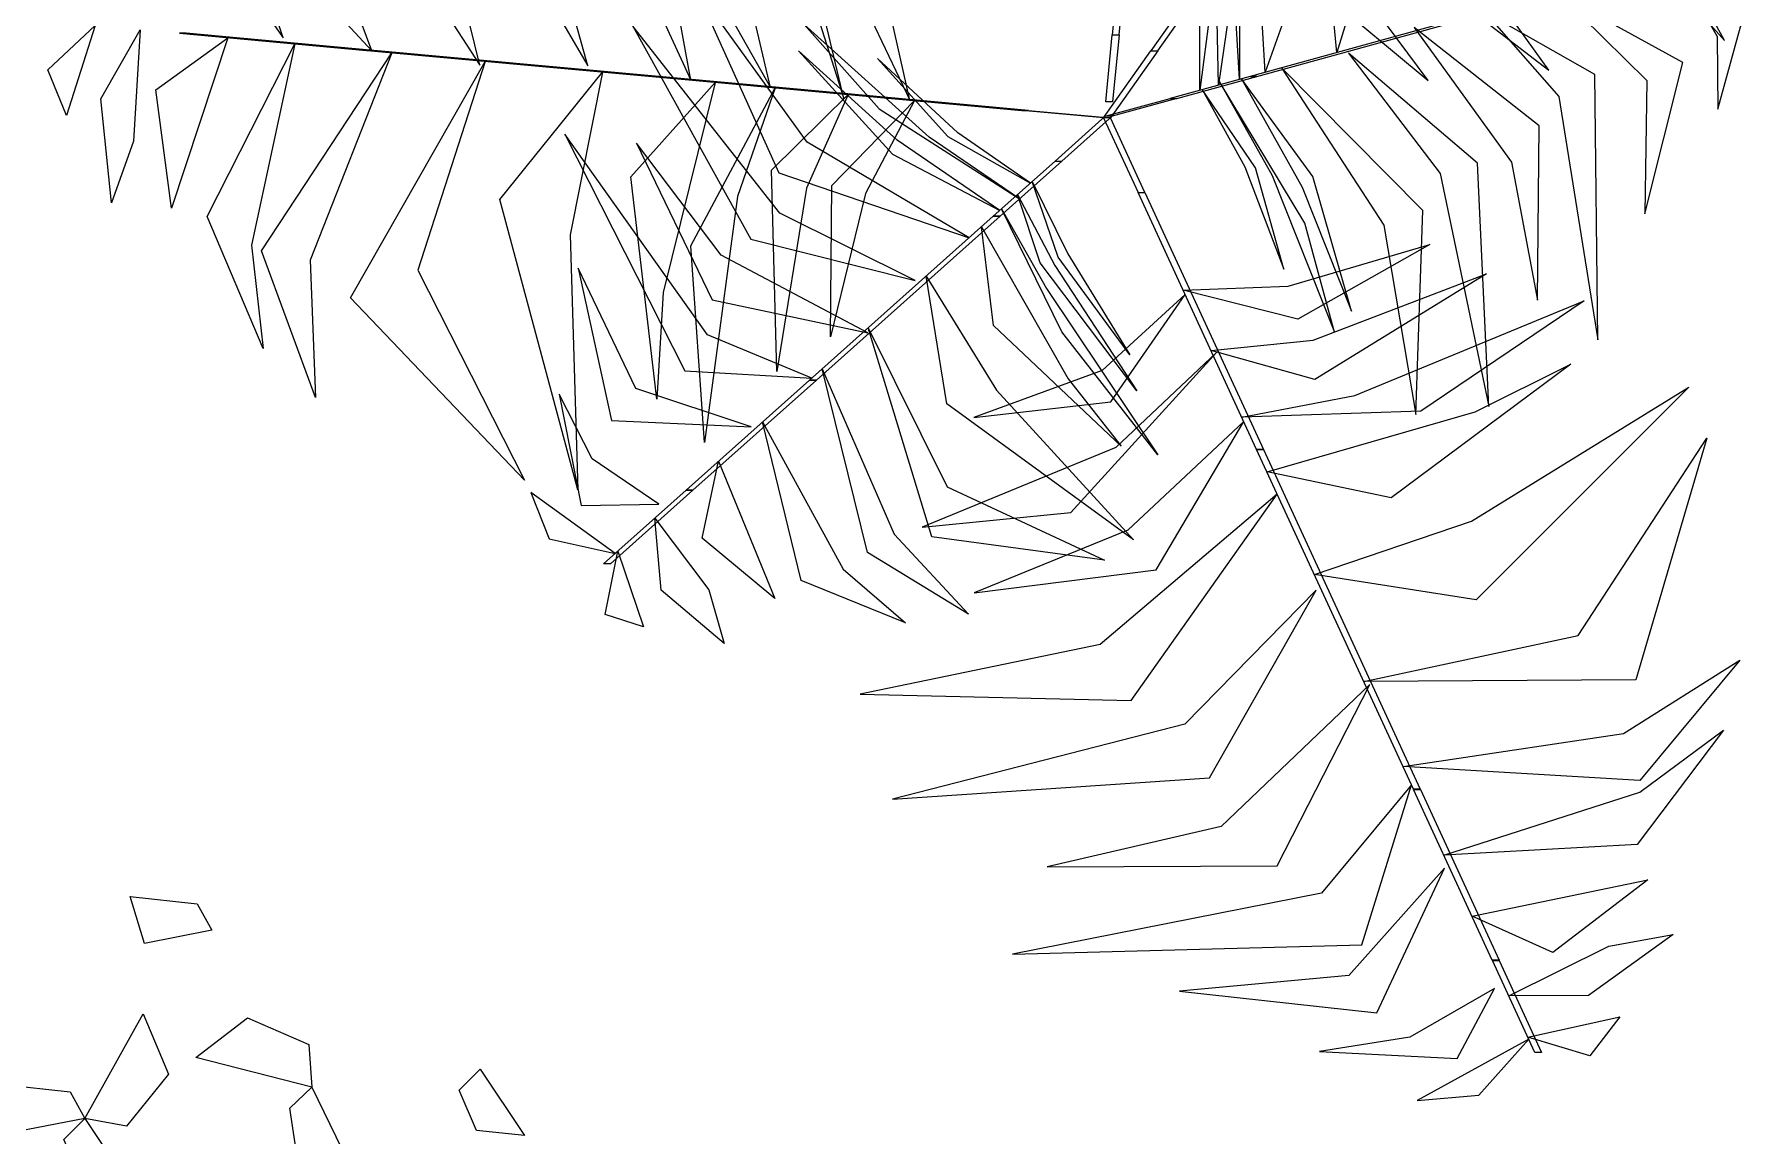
# Model space of a CAD drawing. Extents: x -1763 to 1877, y -723 to 1291.
# Drawn here: x 267.2 to 546.2, y -365 to -185.6 of the extents above; entities that cross this region are included whole.
import ezdxf

# ---------------------------------------------------------------- set-up
doc = ezdxf.new("R2010")
doc.units = 0
doc.header["$MEASUREMENT"] = 0
doc.layers.get('0').update_dxf_attribs({"linetype": 'CONTINUOUS'})
doc.layers.add('LSTREEDC', color=3, linetype='CONTINUOUS')

# ---------------------------------------------------------------- blocks, each defined once
blk = doc.blocks.new('A3E24D')
at = {"color": 72, "linetype": 'Continuous'}
for points in [[(0.19175, 0.52352, 0.79743), (0.16131, 0.51754, 0.79029), (0.15483, 0.53884, 0.81568), (0.18509, 0.53556, 0.81177)], [(0.13438, 0.43846, 0.59345), (0.16071, 0.48578, 0.58639), (0.17214, 0.45852, 0.58333), (0.15326, 0.43486, 0.58839)], [(0.23697, 0.45264, 0.79043), (0.18449, 0.46599, 0.78337), (0.20792, 0.48401, 0.78031), (0.23562, 0.47182, 0.78537)], [(0.31313, 0.46077, 0.67143), (0.33319, 0.43074, 0.65409), (0.31154, 0.4329, 0.65533), (0.30368, 0.45116, 0.66588)], [(0.13438, 0.43846, 0.59345), (0.10394, 0.43247, 0.58631), (0.09746, 0.45377, 0.6117), (0.12773, 0.45049, 0.60779)], [(0.23697, 0.45264, 0.82543), (0.25055, 0.42475, 0.81829), (0.23162, 0.41304, 0.84368), (0.22704, 0.44313, 0.83977)], [(0.13438, 0.43846, 0.59345), (0.15444, 0.40843, 0.57611), (0.13279, 0.41058, 0.57735), (0.12493, 0.42885, 0.5879)]]:
    blk.add_3dface(points, dxfattribs=at)
blk = doc.blocks.new('A3E24C')
at = {"color": 64, "linetype": 'Continuous'}
for points in [[(-0.23252, 0.02242, 0.33746), (-0.25529, 0.10418, 0.32605), (-0.21854, 0.23567, 0.30013), (-0.28185, 0.10662, 0.32839)], [(-0.33024, 0.02915, 0.34642), (-0.35244, 0.08883, 0.33867), (-0.30643, 0.22368, 0.31122), (-0.38174, 0.08484, 0.34237)], [(-0.18603, 0.01594, 0.33375), (-0.2049, 0.11936, 0.31829), (-0.17015, 0.22456, 0.297), (-0.23386, 0.11979, 0.32121)], [(-0.28149, 0.0227, 0.34247), (-0.30361, 0.11306, 0.32955), (-0.27998, 0.19033, 0.3141), (-0.33159, 0.10004, 0.33463)], [(-0.37033, 0.03504, 0.32872), (-0.39072, 0.09679, 0.30502), (-0.35864, 0.1666, 0.30286), (-0.41178, 0.09427, 0.29622)], [(-0.15001, 0.01264, 0.31776), (-0.16635, 0.08267, 0.3234), (-0.15614, 0.15696, 0.30132), (-0.18824, 0.08047, 0.34604)], [(-0.11682, 0.00762, 0.28474), (-0.13129, 0.06858, 0.2899), (-0.11873, 0.16244, 0.26236), (-0.14657, 0.10091, 0.30039)], [(0.10877, 0.15198, 0.33375), (0.20778, 0.11661, 0.31829), (0.2815, 0.03391, 0.297), (0.22263, 0.14148, 0.32121)], [(-0.08694, 0.00686, 0.25442), (-0.09805, 0.05662, 0.25792), (-0.08739, 0.11751, 0.2375), (-0.11222, 0.06015, 0.2718)], [(0.06696, 0.09621, 0.28474), (0.12699, 0.07825, 0.2899), (0.202, 0.02044, 0.26236), (0.16263, 0.07533, 0.30039)], [(0.05136, 0.0707, 0.25442), (0.10002, 0.05545, 0.25792), (0.14742, 0.01577, 0.2375), (0.11015, 0.06595, 0.2718)], [(-0.45543, 0.04059, 0.27015), (-0.46833, -0.00004, 0.25063), (-0.47673, 0.02052, 0.2453)], [(-0.43499, 0.03872, 0.29067), (-0.43809, -0.01172, 0.2796), (-0.44807, -0.03951, 0.26506), (-0.45276, 0.00744, 0.26765)], [(-0.39538, 0.03509, 0.3183), (-0.42089, -0.042, 0.29435), (-0.4279, 0.01159, 0.29907)], [(-0.36513, 0.03232, 0.33247), (-0.38476, -0.05867, 0.30925), (-0.37945, -0.10543, 0.30474), (-0.40467, -0.04571, 0.30161)], [(-0.32124, 0.0283, 0.34635), (-0.35812, -0.06557, 0.33167), (-0.35574, -0.12765, 0.32006), (-0.38022, -0.06132, 0.33402)], [(-0.27905, 0.02443, 0.34264), (-0.30947, -0.07002, 0.32739), (-0.26124, -0.16501, 0.30647), (-0.33989, -0.08258, 0.32724)], [(-0.22593, 0.01957, 0.33797), (-0.24058, -0.05406, 0.32545), (-0.23715, -0.16944, 0.30394), (-0.27245, -0.03803, 0.33066)], [(-0.17505, 0.01491, 0.3335), (-0.19852, -0.08019, 0.31765), (-0.20143, -0.12842, 0.30897), (-0.21321, -0.02787, 0.32833)], [(-0.14792, 0.01242, 0.31667), (-0.16497, -0.03674, 0.31656), (-0.17978, -0.14797, 0.29321), (-0.18603, -0.05906, 0.32948)], [(-0.1148, 0.00939, 0.28341), (-0.13376, -0.03292, 0.28749), (-0.14705, -0.11583, 0.27227), (-0.1496, -0.02479, 0.30566)], [(-0.08485, 0.00665, 0.25333), (-0.10698, -0.03537, 0.2606), (-0.12279, -0.10024, 0.25396), (-0.12219, -0.03175, 0.27662)], [(0.03665, -0.07908, 0.25333), (0.0841, -0.07724, 0.2606), (0.14818, -0.05849, 0.25396), (0.08857, -0.09221, 0.27662)], [(0.04925, -0.10639, 0.28341), (0.09537, -0.10166, 0.28749), (0.17381, -0.07171, 0.27227), (0.09624, -0.11943, 0.30566)], [(0.0375, -0.08099, 0.25442), (-0.00004, -0.1155, 0.25792), (-0.05809, -0.13671, 0.2375), (0.004, -0.12953, 0.2718)], [(0.06318, -0.13659, 0.31667), (0.11428, -0.12677, 0.31656), (0.21801, -0.08398, 0.29321), (0.14414, -0.13385, 0.32948)], [(0.05179, -0.10725, 0.28474), (0.00623, -0.15026, 0.2899), (-0.08134, -0.18631, 0.26236), (-0.01412, -0.17966, 0.30039)], [(0.07459, -0.16132, 0.3335), (0.16868, -0.1341, 0.31765), (0.2119, -0.1125, 0.30897), (0.13072, -0.17299, 0.32833)], [(0.09599, -0.20772, 0.33797), (0.16709, -0.18359, 0.32545), (0.26529, -0.12293, 0.30394), (0.16914, -0.21921, 0.33066)], [(0.06404, -0.1385, 0.31776), (0.01155, -0.18768, 0.3234), (-0.05789, -0.21597, 0.30132), (0.0244, -0.20553, 0.34604)], [(0.11834, -0.25615, 0.34264), (0.21535, -0.23527, 0.32739), (0.2735, -0.14601, 0.30647), (0.24143, -0.25533, 0.32724)], [(0.07919, -0.17134, 0.33375), (-0.00095, -0.2394, 0.31829), (-0.10943, -0.2619, 0.297), (0.01317, -0.26469, 0.32121)], [(0.09682, -0.21485, 0.33746), (0.0374, -0.27545, 0.32605), (-0.09485, -0.30937, 0.30013), (0.04857, -0.29967, 0.32839)], [(0.13609, -0.29463, 0.34635), (0.23582, -0.27963, 0.33167), (0.28839, -0.24653, 0.32006), (0.24319, -0.3009, 0.33402)], [(0.12106, -0.2574, 0.34247), (0.05386, -0.32173, 0.32955), (-0.02486, -0.3399, 0.3141), (0.07914, -0.33946, 0.33463)], [(0.15455, -0.33464, 0.33247), (0.24317, -0.30615, 0.30925), (0.28101, -0.27817, 0.30474), (0.2419, -0.32987, 0.30161)], [(0.13985, -0.30284, 0.34642), (0.09926, -0.35191, 0.33867), (-0.04052, -0.37949, 0.31122), (0.11737, -0.37528, 0.34237)], [(0.15479, -0.34051, 0.32872), (0.11151, -0.38904, 0.30502), (0.03501, -0.39617, 0.30286), (0.12423, -0.40602, 0.29622)], [(0.16728, -0.36223, 0.3183), (0.2468, -0.34578, 0.29435), (0.20389, -0.37864, 0.29907)], [(0.18394, -0.39835, 0.29067), (0.22917, -0.3758, 0.2796), (0.25823, -0.37055, 0.26506), (0.21992, -0.3981, 0.26765)], [(0.17745, -0.39492, 0.29439), (0.1391, -0.41707, 0.27934), (0.09833, -0.42342, 0.28076), (0.1606, -0.42663, 0.26553)], [(0.19254, -0.41698, 0.27015), (0.23418, -0.40784, 0.25063), (0.22057, -0.42539, 0.2453)], [(0.19297, -0.41798, 0.26805), (0.14251, -0.44565, 0.24975), (0.17042, -0.44321, 0.24684)]]:
    blk.add_3dface(points, dxfattribs=at)
at = {"color": 72, "linetype": 'Continuous'}
for points in [[(0.10617, 0.02848, 0.45302), (0.10039, 0.08884, 0.4475), (0.075, 0.17693, 0.42702), (0.12333, 0.08433, 0.46439)], [(0.06207, 0.01632, 0.40693), (0.05971, 0.05759, 0.41185), (0.04795, 0.14738, 0.39751), (0.06224, 0.07832, 0.42837)], [(0.02209, 0.02923, 0.20399), (0.02517, 0.02923, 0.20399), (0.09907, 0.13385, 0.33208), (0.09599, 0.13385, 0.33208)], [(0.07377, 0.01954, 0.42949), (0.06911, 0.09862, 0.42438), (0.06118, 0.13651, 0.41777), (0.08875, 0.06191, 0.43955)], [(0.05268, 0.01373, 0.37058), (0.05181, 0.04989, 0.37942), (0.04365, 0.11716, 0.37114), (0.05725, 0.04587, 0.39861)], [(0.04419, 0.01139, 0.33772), (0.04422, 0.04779, 0.35003), (0.0393, 0.10124, 0.34936), (0.04885, 0.04723, 0.36732)], [(0.00459, 0.03641, 0.38877), (0.00767, 0.03641, 0.38877), (0.01135, 0.07373, 0.52875), (0.00827, 0.07373, 0.52875)], [(0.26025, 0.06727, 0.50447), (0.27814, 0.0356, 0.49566), (0.27847, 0.00277, 0.49212), (0.29197, 0.0523, 0.49317)], [(-0.0602, -0.05543, 0.43407), (-0.13333, -0.01209, 0.43465), (-0.18423, 0.05821, 0.4099), (-0.14621, -0.02596, 0.44823)], [(0.2072, 0.05448, 0.5047), (0.24635, 0.01579, 0.49866), (0.2455, -0.04456, 0.48692), (0.26265, 0.02397, 0.50085)], [(0.06688, 0.01761, 0.42401), (0.06996, 0.01761, 0.42401), (0.17728, 0.0472, 0.50196), (0.1742, 0.0472, 0.50196)], [(0.17288, 0.04686, 0.50077), (0.20648, 0.00848, 0.50643), (0.22413, -0.10158, 0.47401), (0.22288, 0.01852, 0.52051)], [(-0.08452, -0.07474, 0.4554), (-0.14575, -0.0443, 0.45955), (-0.21228, 0.04032, 0.43175), (-0.15884, -0.05598, 0.47183)], [(-0.03775, -0.03752, 0.37225), (-0.07816, -0.0099, 0.38381), (-0.13472, 0.04108, 0.36314), (-0.10082, 0.0029, 0.39834)], [(0.14117, 0.03975, 0.47839), (0.18507, -0.02115, 0.48154), (0.19684, -0.08354, 0.46425), (0.19763, -0.0048, 0.49573)], [(-0.33263, 0.02938, 0.34716), (-0.32955, 0.02938, 0.34716), (-0.41423, 0.03714, 0.30751), (-0.41731, 0.03714, 0.30751)], [(0.00459, 0.03641, 0.38877), (0.00767, 0.03641, 0.38877), (0.00468, 0.00617, 0.21631), (0.00161, 0.00617, 0.21631)], [(-0.16391, 0.01393, 0.33204), (-0.16083, 0.01393, 0.33204), (-0.32937, 0.02937, 0.34685), (-0.33245, 0.02937, 0.34685)], [(-0.04627, -0.04301, 0.40852), (-0.09265, -0.0112, 0.4215), (-0.13737, 0.02921, 0.40484), (-0.09483, -0.01763, 0.44582)], [(-0.03243, -0.03066, 0.33931), (-0.0653, -0.00794, 0.34798), (-0.10159, 0.02573, 0.33181), (-0.0698, -0.00958, 0.36336)], [(0.02209, 0.02923, 0.20399), (0.02517, 0.02923, 0.20399), (0.00372, -0.00114, 0.05), (0.00064, -0.00114, 0.05)], [(0.11141, 0.02806, 0.4554), (0.1528, -0.02636, 0.45955), (0.17493, -0.13171, 0.43175), (0.16972, -0.0217, 0.47183)], [(0.03072, 0.00764, 0.28406), (0.0338, 0.00764, 0.28406), (0.06996, 0.01761, 0.42404), (0.06688, 0.01761, 0.42404)], [(0.06306, 0.01657, 0.40852), (0.09053, -0.03249, 0.4215), (0.11271, -0.08854, 0.40484), (0.09533, -0.02769, 0.44582)], [(0.08105, 0.02153, 0.43407), (0.1274, -0.04973, 0.43465), (0.14185, -0.13531, 0.4099), (0.14509, -0.04301, 0.44823)], [(-0.03638, 0.00225, 0.20399), (-0.0333, 0.00225, 0.20399), (-0.16086, 0.01393, 0.33208), (-0.16394, 0.01393, 0.33208)], [(0.04518, 0.01164, 0.33931), (0.06457, -0.02329, 0.34798), (0.08217, -0.06956, 0.33181), (0.06933, -0.02382, 0.36336)], [(0.05299, 0.01543, 0.37225), (0.07696, -0.02724, 0.38381), (0.10507, -0.09801, 0.36314), (0.09161, -0.04876, 0.39834)], [(-0.03638, 0.00225, 0.20399), (-0.0333, 0.00225, 0.20399), (0.00372, -0.00114, 0.05), (0.00064, -0.00114, 0.05)], [(0.03072, 0.00764, 0.28406), (0.0338, 0.00764, 0.28406), (0.00451, -0.00044, 0.11159), (0.00143, -0.00044, 0.11159)], [(-0.02125, -0.02066, 0.28406), (-0.01817, -0.02066, 0.28406), (0.00451, -0.00044, 0.11159), (0.00143, -0.00044, 0.11159)], [(0.01622, -0.0349, 0.20399), (0.0193, -0.0349, 0.20399), (0.00372, -0.00114, 0.05), (0.00064, -0.00114, 0.05)], [(-0.13129, -0.11884, 0.50077), (-0.17842, -0.09933, 0.50643), (-0.24303, -0.0085, 0.47401), (-0.18867, -0.1156, 0.52051)], [(-0.10602, -0.09841, 0.47839), (-0.17236, -0.06328, 0.48154), (-0.21057, -0.01257, 0.46425), (-0.17638, -0.0835, 0.49573)], [(-0.02125, -0.02066, 0.28406), (-0.01817, -0.02066, 0.28406), (-0.04616, -0.04563, 0.42404), (-0.04924, -0.04563, 0.42404)], [(-0.03166, -0.03, 0.33772), (-0.01555, -0.06264, 0.35003), (0.01256, -0.10837, 0.34936), (-0.01994, -0.06419, 0.36732)], [(-0.03823, -0.03586, 0.37058), (-0.02142, -0.06788, 0.37942), (0.01572, -0.12457, 0.37114), (-0.02808, -0.06669, 0.39861)], [(0.01622, -0.0349, 0.20399), (0.0193, -0.0349, 0.20399), (0.07296, -0.15121, 0.33208), (0.06988, -0.15121, 0.33208)], [(-0.04924, -0.04563, 0.42401), (-0.04616, -0.04563, 0.42401), (-0.12924, -0.11973, 0.50196), (-0.13232, -0.11973, 0.50196)], [(-0.0455, -0.04234, 0.40693), (-0.02509, -0.07829, 0.41185), (0.02526, -0.15357, 0.39751), (-0.01817, -0.098, 0.42837)], [(-0.05456, -0.05042, 0.42949), (-0.01532, -0.11923, 0.42438), (0.00858, -0.14969, 0.41777), (-0.0492, -0.09504, 0.43955)], [(-0.15867, -0.14088, 0.5047), (-0.21091, -0.12355, 0.49866), (-0.23691, -0.06908, 0.48692), (-0.2219, -0.13811, 0.50085)], [(-0.07964, -0.07279, 0.45302), (-0.0477, -0.12434, 0.4475), (0.01411, -0.19204, 0.42702), (-0.07026, -0.13046, 0.46439)], [(-0.10583, -0.09615, 0.47759), (-0.07002, -0.16802, 0.4757), (0.00107, -0.20129, 0.43853), (-0.077, -0.19062, 0.48725)], [(-0.12663, -0.1147, 0.49711), (-0.094, -0.18941, 0.4982), (-0.06051, -0.22558, 0.48695), (-0.10606, -0.19779, 0.50879)], [(-0.13232, -0.11973, 0.50225), (-0.12924, -0.11973, 0.50225), (-0.18505, -0.16951, 0.50879), (-0.18813, -0.16951, 0.50879)], [(-0.20055, -0.17586, 0.50447), (-0.23063, -0.1554, 0.49566), (-0.24548, -0.12612, 0.49212), (-0.23563, -0.1765, 0.49317)], [(-0.15355, -0.13872, 0.50512), (-0.1171, -0.20526, 0.49353), (-0.08897, -0.22956, 0.48659), (-0.13615, -0.21036, 0.49665)], [(0.06987, -0.15119, 0.33204), (0.07295, -0.15119, 0.33204), (0.14385, -0.30487, 0.34685), (0.14077, -0.30487, 0.34685)], [(-0.17349, -0.1565, 0.50746), (-0.14802, -0.21857, 0.49821), (-0.18083, -0.19131, 0.50623)], [(-0.18812, -0.1695, 0.50894), (-0.18504, -0.1695, 0.50894), (-0.22241, -0.20283, 0.49552), (-0.22549, -0.20283, 0.49552)], [(-0.22025, -0.19818, 0.4972), (-0.25834, -0.17061, 0.48611), (-0.25007, -0.1915, 0.48789)], [(-0.20231, -0.1822, 0.50423), (-0.17793, -0.21461, 0.49595), (-0.17088, -0.23896, 0.48884), (-0.1994, -0.21474, 0.49422)], [(-0.21905, -0.19713, 0.49822), (-0.20742, -0.2314, 0.48835), (-0.22481, -0.22578, 0.48875)], [(0.14084, -0.30503, 0.34716), (0.14392, -0.30503, 0.34716), (0.17954, -0.38224, 0.30751), (0.17646, -0.38224, 0.30751)], [(0.1765, -0.38231, 0.30767), (0.17958, -0.38231, 0.30767), (0.19877, -0.42392, 0.26185), (0.19569, -0.42392, 0.26185)]]:
    blk.add_3dface(points, dxfattribs=at)

msp = doc.modelspace()

# ---------------------------------------------------------------- block references
at = {"layer": 'LSTREEDC', "xscale": 360, "yscale": 360}
for name, p, zscale in [('A3E24C', (441.09, -198.82), 720), ('A3E24D', (227.1, -520.01), 600)]:
    msp.add_blockref(name, p, dxfattribs=dict(at, zscale=zscale))

doc.saveas('drawing.dxf')
